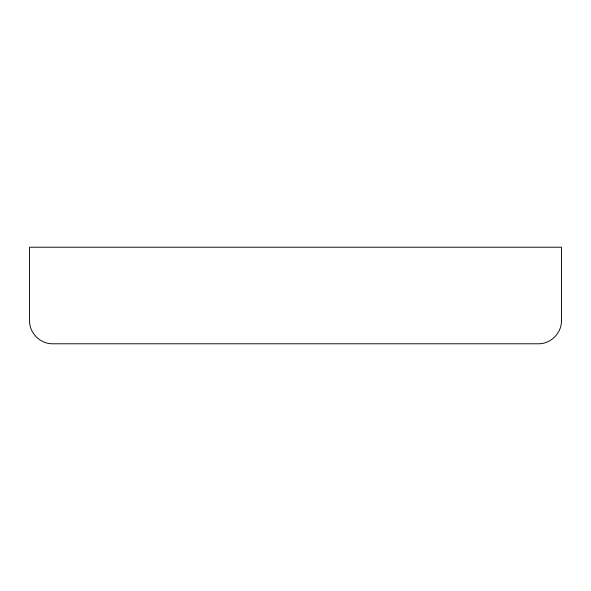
<?xml version="1.0" encoding="UTF-8"?>
<svg xmlns="http://www.w3.org/2000/svg" width="591" height="591" viewBox="0 0 591 591"><rect width="100%" height="100%" fill="white"/><g stroke="black" fill="none" stroke-linecap="round" stroke-linejoin="round"><path stroke-width="0.89" d="M561.45 320.647C561.709 333.014 550.686 344.036 538.327 343.777L52.673 343.777C40.314 344.036 29.291 333.014 29.55 320.647L29.55 247.223L561.45 247.223L561.45 320.647"/></g></svg>
